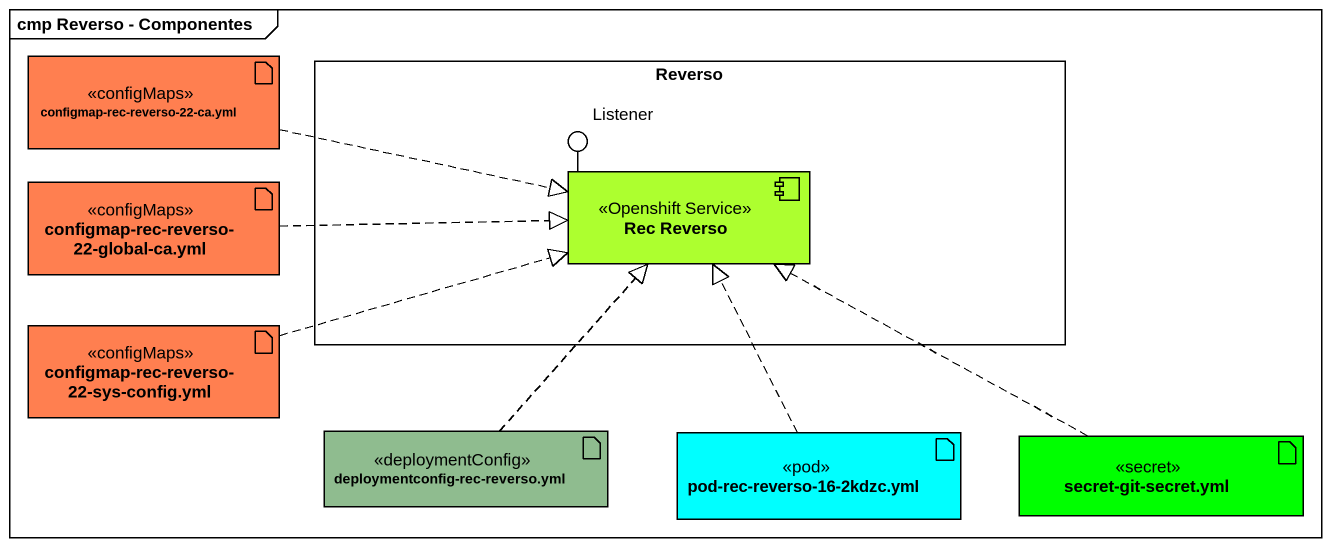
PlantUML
@startuml
mainframe cmp Reverso - Componentes
artifact "configmap-rec-reverso-22-ca.yml" as configmap_rec_reverso_22_ca <<configMaps>> #FF7F50
rectangle Reverso {
  component "Rec Reverso" as Rec_Reverso <<Openshift Service>> #ADFF2F
}
() Listener
artifact "configmap-rec-reverso-22-global-ca.yml" as configmap_rec_reverso_22 <<configMaps>> #FF7F50
artifact "configmap-rec-reverso-22-sys-config.yml" as configmap_rec_reverso_22_2 <<configMaps>> #FF7F50
artifact "deploymentconfig-rec-reverso.yml" as deploymentconfig_rec <<deploymentConfig>> #8FBC8F
artifact "pod-rec-reverso-16-2kdzc.yml" as pod_rec_reverso_16_2kdzc_yml <<pod>> #00FFFF
artifact "secret-git-secret.yml" as secret_git_secret_yml <<secret>> #00FF00
Rec_Reverso -up- Listener
configmap_rec_reverso_22_ca .right.|> Rec_Reverso
configmap_rec_reverso_22 .right.|> Rec_Reverso
configmap_rec_reverso_22_2 .right.|> Rec_Reverso
deploymentconfig_rec .up.|> Rec_Reverso
pod_rec_reverso_16_2kdzc_yml .up.|> Rec_Reverso
secret_git_secret_yml .left.|> Rec_Reverso
@enduml
